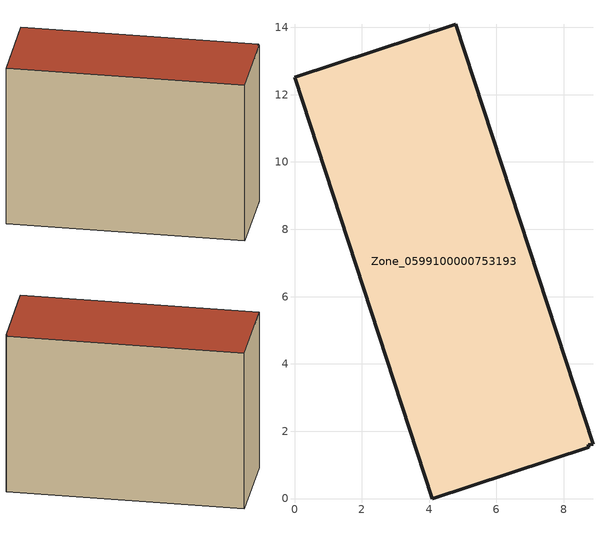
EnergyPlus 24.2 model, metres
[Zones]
Zone_0599100000753193
 floor ground (C_G): 0,12.52 4.79,14.09 8.87,1.61 8.72,1.6 8.75,1.52 4.1,0 z3.81
 wall outside (C_F): 4.79,14.09 0,12.52 4.1,0 8.75,1.52 8.72,1.6 8.87,1.61 4.79,14.09 z3.81:13.31
 roof outside (C_R): 0,12.52 4.1,0 8.75,1.52 8.72,1.6 8.87,1.61 4.79,14.09 z13.31
[BUILDING]
Pand.0599100000753193: North Axis=0; Terrain=City; Loads Convergence Tolerance Value=0.04; Temperature Convergence Tolerance Value=0.4; Solar Distribution=FullExterior; Maximum Number of Warmup Days=25; Minimum Number of Warmup Days=1
[Site:Location]
Rotterdam.The.Hague.AP_ZH_NLD Design_Conditions: Latitude=51.96; Longitude=4.45; Time Zone=1; Elevation=-4.5
[SITE:GROUNDTEMPERATURE:BUILDINGSURFACE]
18, 18, 18, 18, 18, 18, 18, 18, 18, 18, 18, 18
[MATERIAL] Thermal Absorptance=0.9; Solar Absorptance=0.7; Visible Absorptance=0.7
Name | Roughness | Thickness | Conductivity | Density | Specific Heat
G.TI.2006-2014 | MediumSmooth | 0.15 | 0.06 | 540 | 1210
F.TI.2006-2014 | Rough | 0.3 | 0.12 | 1920 | 840
R.TI.2006-2014 | MediumRough | 0.2 | 0.08 | 1500 | 1000
[CONSTRUCTION]
C_G: G.TI.2006-2014
C_F: F.TI.2006-2014
C_R: R.TI.2006-2014
[ZONE]
Zone_0599100000753193: Type=1; Multiplier=1; Ceiling Height=Autocalculate; Volume=Autocalculate; Floor Area=autocalculate; Part of Total Floor Area=Yes
[ZONEINFILTRATION:DESIGNFLOWRATE]
Infil_Zone_0599100000753193: Zone or ZoneList or Space or SpaceList=Zone_0599100000753193; Schedule=AlwaysOn; Design Flow Rate Calculation Method=Flow/Area; Flow Rate per Floor Area=0.0015; Constant Term Coefficient=1; Temperature Term Coefficient=0; Velocity Term Coefficient=0; Velocity Squared Term Coefficient=0
[HVACTEMPLATE:ZONE:IDEALLOADSAIRSYSTEM]
Zone_0599100000753193: Maximum Heating Supply Air Temperature=50; Minimum Cooling Supply Air Temperature=13; Maximum Heating Supply Air Humidity Ratio=0.0156; Minimum Cooling Supply Air Humidity Ratio=0.0077; Heating Limit=NoLimit; Cooling Limit=NoLimit; Dehumidification Control Type=ConstantSensibleHeatRatio; Cooling Sensible Heat Ratio=0.7; Dehumidification Setpoint=60; Humidification Control Type=None; Humidification Setpoint=30; Outdoor Air Method=None; Outdoor Air Flow Rate per Person=0.00944; Outdoor Air Flow Rate per Zone Floor Area=0; Outdoor Air Flow Rate per Zone=0; Demand Controlled Ventilation Type=None; Outdoor Air Economizer Type=NoEconomizer; Heat Recovery Type=None; Sensible Heat Recovery Effectiveness=0.7; Latent Heat Recovery Effectiveness=0.65
[ZONECONTROL:THERMOSTAT]
ThermostatControl_Zone_0599100000753193: Zone or ZoneList=Zone_0599100000753193; Control Type Schedule=DualSetpointControlType; Control 1=Thermostat_Zone_0599100000753193; Temperature Difference Between Cutout And Setpoint=0
[THERMOSTATSETPOINT:DUALSETPOINT]
Thermostat_Zone_0599100000753193: Heating Setpoint Temperature Schedule=HeatingSetpoint_Zone_0599100000753193; Cooling Setpoint Temperature Schedule=CoolingSetpoint_Zone_0599100000753193
[SCHEDULE:COMPACT]
HeatingSetpoint_Zone_0599100000753193: Through: 12/31, For: AllDays, Until: 24:00, 21
CoolingSetpoint_Zone_0599100000753193: Through: 12/31, For: AllDays, Until: 24:00, 24
DualSetpointControlType: Through: 12/31, For: AllDays, Until: 24:00, 4
AlwaysOn: Through: 12/31, For: AllDays, Until: 24:00, 1
